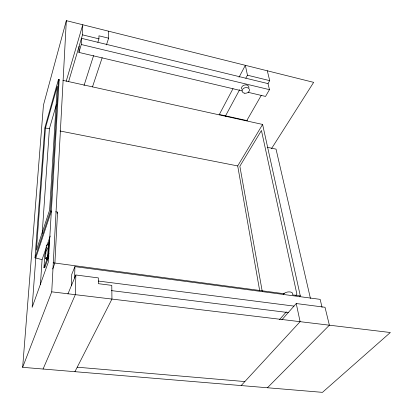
<?xml version="1.0" encoding="UTF-8"?>
<svg xmlns="http://www.w3.org/2000/svg" width="413" height="413" viewBox="0 0 413 413"><rect width="100%" height="100%" fill="white"/><g stroke="black" fill="none" stroke-linecap="round" stroke-linejoin="round"><path stroke-width="0.62" d="M97.85 42.286L98.944 38.863L98.95 35.812L108.65 38.197L106.43 44.893M74.934 371.685L111.949 299.069L111.778 285.378L98.392 283.679L98.402 277.913L75.853 274.991L75.305 294.665L43.066 369.026M68.568 81.759L82.492 34.842L82.77 24.754L66.178 81.34M242.09 90.891L78.924 52.41L81.284 44.516L81.464 38.306L268.011 83.612L269.462 89.657L265.538 96.42L248.28 92.352M74.593 278.001L74.918 266.628L320.147 299.358L322.063 307.313M71.397 285.636L71.759 274.33L74.918 266.628M78.924 52.41L79.126 46.189M55.683 211.823L57.536 212.117L54.893 263.04L52.668 269.033M51.739 291.836L390.347 332.517L322.465 392.35L22.653 367.322L51.739 291.836L66.323 20.65L313.653 82.357L271.46 148.711M35.043 257.795L44.785 127.999L58.491 79.368L59.183 79.518L48.316 262.157L32.147 307.329L35.812 257.898L51.351 211.141L50.525 211.007L35.043 257.795L42.085 259.648L40.417 284.572M47.221 257.361L47.149 258.61L47.96 258.724M47.299 256.112L47.376 254.867M47.722 249.245L47.794 247.996M45.518 258.393L47.567 257.433L48.362 244.305L46.344 245.27L45.518 258.393L47.454 257.753M50.525 211.007L58.491 79.368M48.342 255.239L49.126 242.095M46.845 257.918L46.731 259.787L47.547 259.901M48.966 255.9L44.769 267.717L43.969 267.609L44.8 254.573L46.483 249.715M42.188 233.546L49.395 128.758L56.457 104.319M45.461 127.984L36.396 250.268L49.612 210.072L57.247 86.307L45.461 127.984L49.395 128.758M22.653 367.322L43.442 105.16L66.323 20.65M58.837 80.752L59.183 79.518M84.02 85.532L93.601 55.569M92.486 86.875L102.187 57.67M57.123 213.325L57.536 212.117M42.085 259.648L46.473 246.922M47.097 245.105L50.231 236.019M49.756 240.283L48.3 244.475L47.19 245.033M43.969 267.609L48.977 253.443M67.923 293.932L75.853 274.991M219.164 114.814L233.009 88.64M239.029 77.262L245.348 65.316L247.459 75.197L245.828 78.222M225.322 116.265L239.669 89.647M246.829 120.524L261.248 95.398M268.011 83.612L269.715 80.643L267.309 70.793M259.643 290.427L237.702 165.928L262.606 124.442L62.962 80.354M295.615 295.636L296.885 294.17L261.439 130.477L239.855 166.222L262.224 291.273M279.539 319.595L286.323 311.861M299.456 296.87L300.303 295.899L262.606 124.442M281.898 319.807L296.235 303.54L325.01 307.272L329.383 325.191L267.428 387.755M241.166 385.561L300.106 321.675L296.235 303.54M77.221 367.198L244.857 381.566M111.422 290.607L288.269 312.574M98.309 281.041L293.984 306.095M53.096 262.802L284.325 293.762M292.636 294.872L300.303 295.899M47.567 257.433L48.383 257.542M46.344 245.27L46.633 245.312M59.983 130.983L237.702 165.928M267.278 147.296L276.034 149.129L310.426 298.413M219.153 114.437L247.501 120.699M81.284 44.516L269.462 89.657M82.492 34.842L98.944 38.863M247.459 75.197L269.715 80.643M108.562 31.187L108.65 38.197M241.77 89.136A3.748 2.808 -13.8 0 1 244.826 84.954A3.748 2.808 -13.8 0 1 248.869 87.819M283.225 294.603A4.853 2.499 -10.3 0 1 288.904 291.883A4.853 2.499 -10.3 0 1 292.616 294.392M244.243 93.162A3.758 2.808 -13.7 0 0 249.462 89.74A3.758 2.808 -13.7 0 0 243.598 88.33A3.758 2.808 -13.7 0 0 244.243 93.162"/></g></svg>
